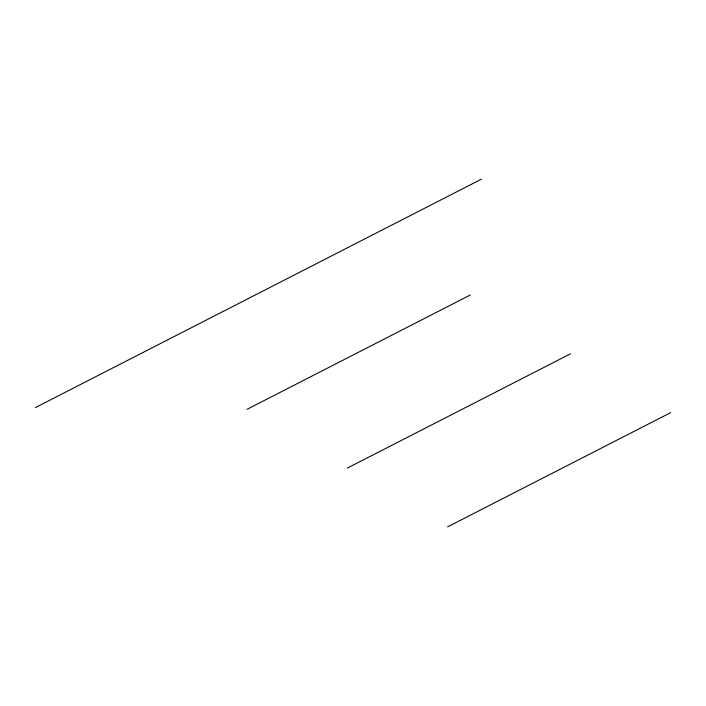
<?xml version="1.0" encoding="UTF-8"?>
<svg xmlns="http://www.w3.org/2000/svg" width="706" height="706" viewBox="0 0 706 706"><rect width="100%" height="100%" fill="white"/><g stroke="black" fill="none" stroke-linecap="round" stroke-linejoin="round"><path stroke-width="1.06" d="M35.3 407.636L481.492 179.13M247.1 409.295L470.196 295.046M347.352 468.087L570.448 353.83M447.604 526.87L670.7 412.613"/></g></svg>
